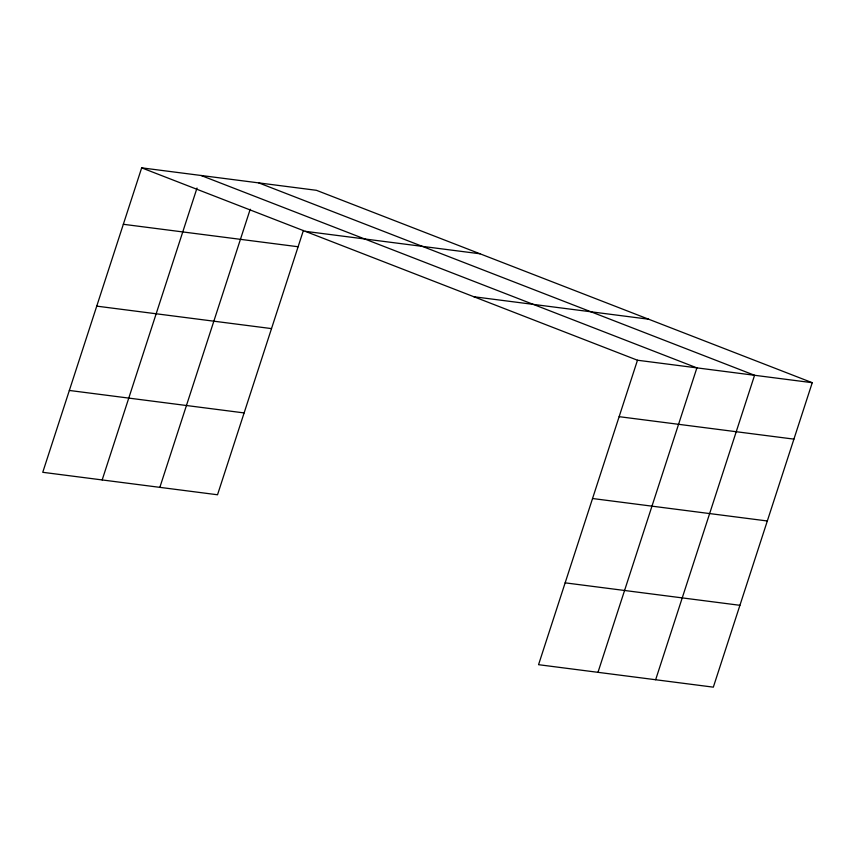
<?xml version="1.0" encoding="UTF-8"?>
<svg xmlns="http://www.w3.org/2000/svg" width="855" height="855" viewBox="0 0 855 855"><rect width="100%" height="100%" fill="white"/><g stroke="black" fill="none" stroke-linecap="round" stroke-linejoin="round"><path stroke-width="1.28" d="M812.25 382.698L637.477 360.233L538.554 664.688L713.327 687.153L812.25 382.698L316.446 190.312L141.674 167.847L42.75 472.302L217.523 494.767L303.407 230.444M102.172 479.944L197.024 188.025M159.853 487.35L250.216 209.24M597.976 672.329L696.9 367.874L201.096 175.489M655.646 679.736L754.57 375.281L258.776 182.895M305.288 231.331L480.061 253.796M123.334 224.288L298.117 246.753M473.862 296.749L648.635 319.204M96.743 306.133L271.516 328.598M619.138 416.674L793.91 439.128M69.341 390.457L244.124 412.922M592.547 498.518L767.32 520.984M565.144 582.843L739.917 605.308M141.674 167.847L637.477 360.233"/></g></svg>
